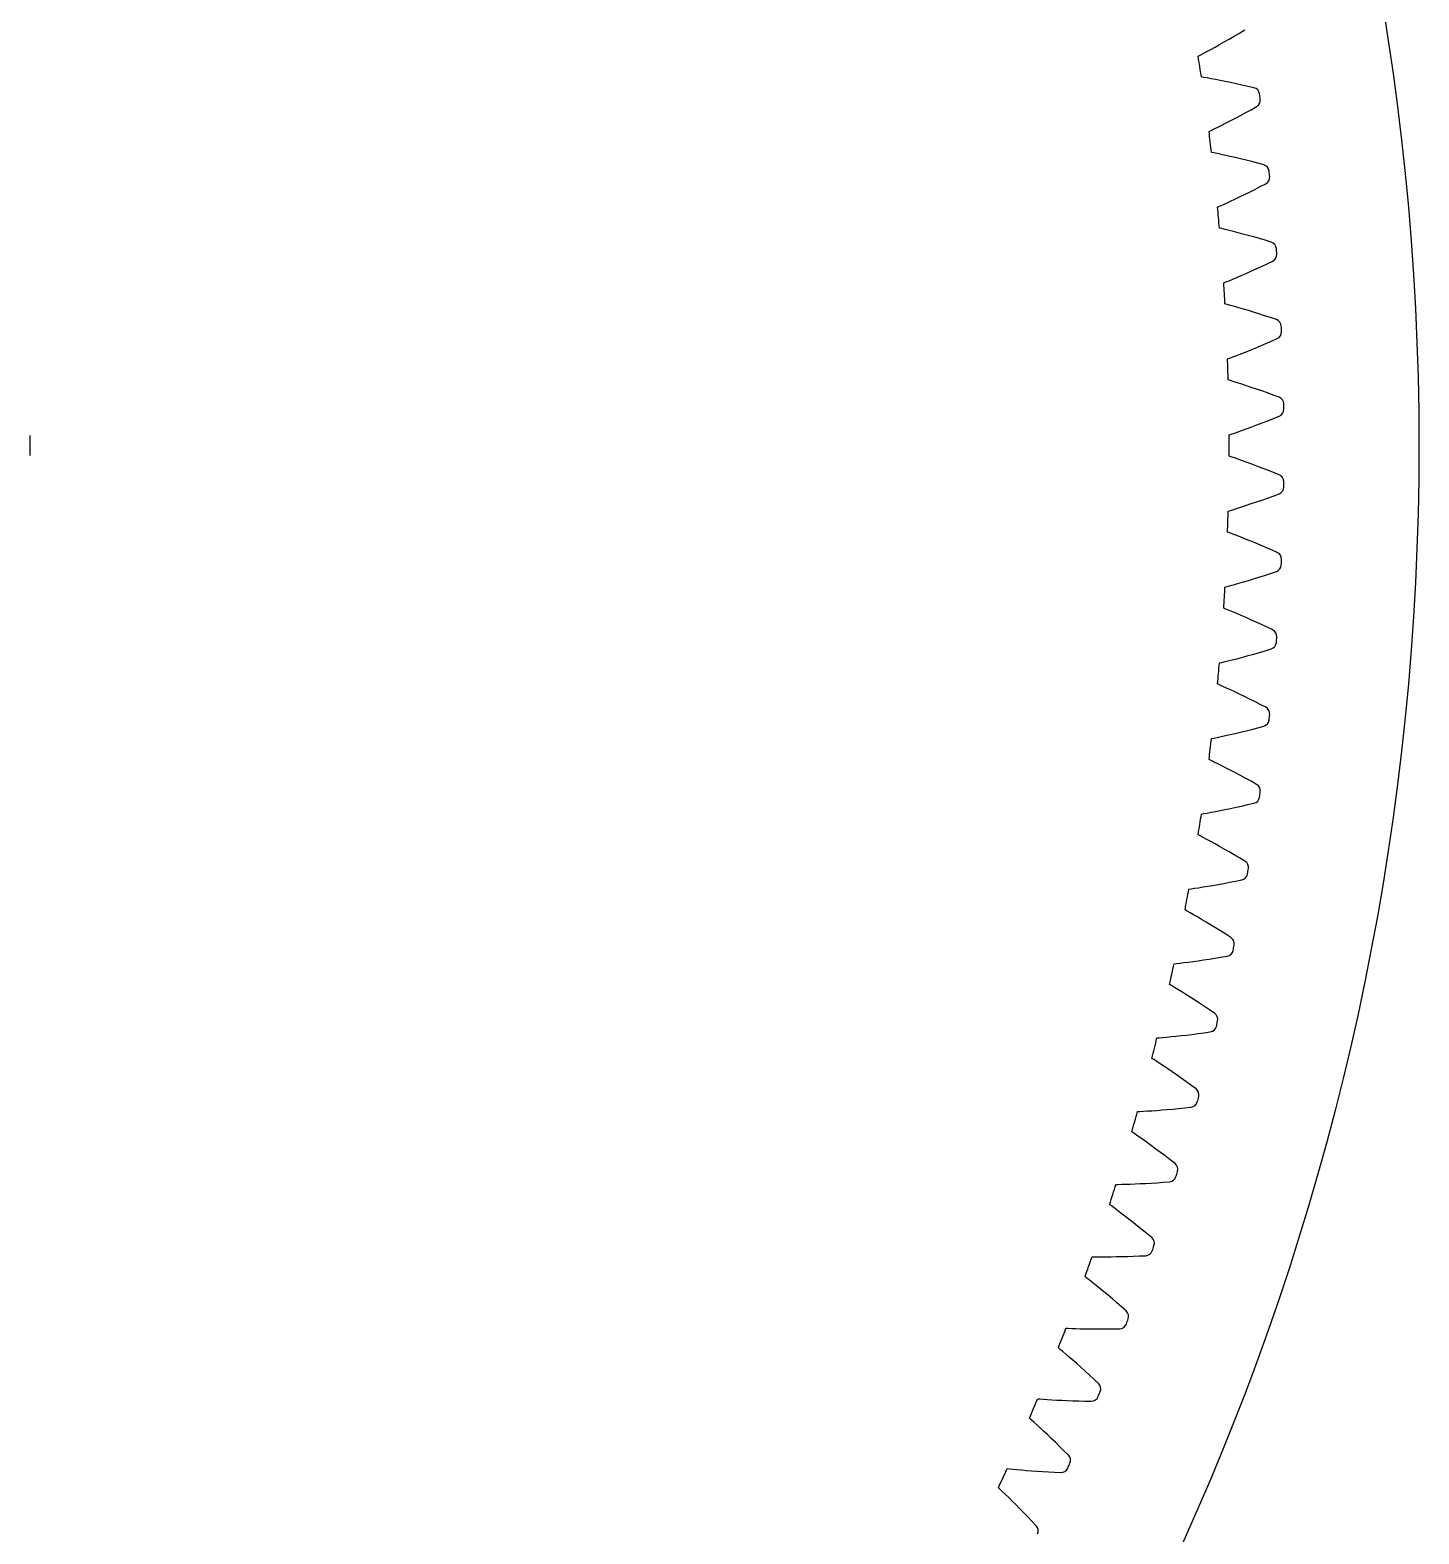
# Model space of a CAD drawing. Header units: millimetres. Extents: x -109 to 109, y -109 to 109.
# Drawn here: x 52 to 108.8, y -44.5 to 17 of the extents above; entities that cross this region are included whole.
import ezdxf

# ---------------------------------------------------------------- set-up
doc = ezdxf.new("R2010")
doc.units = ezdxf.units.MM

msp = doc.modelspace()

# ---------------------------------------------------------------- linework, layer by layer
at = {"layer": 'fixed_ring'}
for p, q in [((100.804365, 16.497593), (101.005575, 16.612381)), ((101.005575, 16.612381), (101.214153, 16.733198)), ((101.214153, 16.733198), (101.42945, 16.859844)), ((101.42945, 16.859844), (101.651024, 16.991595)), ((99.822998, 15.962913), (99.947666, 16.028486)), ((99.947666, 16.028486), (100.093204, 16.10591)), ((100.093204, 16.10591), (100.254118, 16.192604)), ((100.254118, 16.192604), (100.427458, 16.287262)), ((100.427458, 16.287262), (100.611322, 16.389099)), ((100.611322, 16.389099), (100.804365, 16.497593)), ((99.737673, 15.918434), (99.822998, 15.962913)), ((99.964727, 15.049879), (99.869934, 15.066398)), ((100.103407, 15.025185), (99.964727, 15.049879)), ((100.265567, 14.995524), (100.103407, 15.025185)), ((100.445191, 14.961692), (100.265567, 14.995524)), ((100.639069, 14.924036), (100.445191, 14.961692)), ((100.845153, 14.882731), (100.639069, 14.924036)), ((101.062003, 14.837864), (100.845153, 14.882731)), ((101.288542, 14.789474), (101.062003, 14.837864)), ((101.523931, 14.737574), (101.288542, 14.789474)), ((101.76749, 14.682155), (101.523931, 14.737574)), ((102.018577, 14.623775), (101.76749, 14.682155)), ((101.469249, 13.49403), (101.681448, 13.608366)), ((101.681448, 13.608366), (101.900544, 13.728322)), ((101.900544, 13.728322), (102.12607, 13.853187)), ((100.267233, 12.881287), (100.393861, 12.94299)), ((100.393861, 12.94299), (100.541714, 13.015895)), ((100.541714, 13.015895), (100.705222, 13.097593)), ((100.705222, 13.097593), (100.881394, 13.186868)), ((100.881394, 13.186868), (101.068307, 13.282994)), ((101.068307, 13.282994), (101.2646, 13.385492)), ((101.2646, 13.385492), (101.469249, 13.49403)), ((100.180579, 12.839456), (100.267233, 12.881287)), ((100.380778, 11.964321), (100.286538, 11.983752)), ((100.518632, 11.935368), (100.380778, 11.964321)), ((100.679801, 11.900728), (100.518632, 11.935368)), ((100.858298, 11.86138), (100.679801, 11.900728)), ((101.050925, 11.817772), (100.858298, 11.86138)), ((101.255639, 11.77014), (101.050925, 11.817772)), ((101.471004, 11.718616), (101.255639, 11.77014)), ((101.695946, 11.663273), (101.471004, 11.718616)), ((101.929624, 11.604149), (101.695946, 11.663273)), ((102.171362, 11.541256), (101.929624, 11.604149)), ((102.420532, 11.475171), (102.171362, 11.541256)), ((101.836674, 10.362878), (102.052293, 10.470626)), ((102.052293, 10.470626), (102.274979, 10.583778)), ((102.274979, 10.583778), (102.504243, 10.701638)), ((100.616358, 9.787442), (100.744826, 9.845216)), ((100.744826, 9.845216), (100.894854, 9.913534)), ((100.894854, 9.913534), (101.060801, 9.990158)), ((101.060801, 9.990158), (101.239638, 10.073965)), ((101.239638, 10.073965), (101.429423, 10.16429)), ((101.429423, 10.16429), (101.628779, 10.260694)), ((101.628779, 10.260694), (101.836674, 10.362878)), ((100.528457, 9.7483), (100.616358, 9.787442)), ((100.701611, 8.867415), (100.608014, 8.889739)), ((100.838508, 8.834231), (100.701611, 8.867415)), ((100.998535, 8.794643), (100.838508, 8.834231)), ((101.175735, 8.749817), (100.998535, 8.794643)), ((101.366927, 8.700298), (101.175735, 8.749817)), ((101.570077, 8.646384), (101.366927, 8.700298)), ((101.783754, 8.588253), (101.570077, 8.646384)), ((102.006885, 8.526009), (101.783754, 8.588253)), ((102.238632, 8.459716), (102.006885, 8.526009)), ((102.478317, 8.389409), (102.238632, 8.459716)), ((102.725334, 8.315683), (102.478317, 8.389409)), ((102.326336, 7.322953), (102.5524, 7.429194)), ((102.5524, 7.429194), (102.785185, 7.539938)), ((101.000229, 6.738104), (101.152289, 6.80177)), ((101.152289, 6.80177), (101.320517, 6.873246)), ((101.320517, 6.873246), (101.501851, 6.951507)), ((101.501851, 6.951507), (101.694327, 7.035944)), ((101.694327, 7.035944), (101.896557, 7.126164)), ((101.896557, 7.126164), (102.1075, 7.221897)), ((102.1075, 7.221897), (102.326336, 7.322953)), ((100.780978, 6.647897), (100.870043, 6.684313)), ((100.870043, 6.684313), (101.000229, 6.738104)), ((100.926923, 5.762097), (100.834058, 5.787293)), ((101.062733, 5.724713), (100.926923, 5.762097)), ((101.221464, 5.680216), (101.062733, 5.724713)), ((101.397201, 5.629955), (101.221464, 5.680216)), ((101.586777, 5.574571), (101.397201, 5.629955)), ((101.788171, 5.514427), (101.586777, 5.574571)), ((101.999956, 5.449743), (101.788171, 5.514427)), ((102.221064, 5.380657), (101.999956, 5.449743)), ((102.450659, 5.307259), (102.221064, 5.380657)), ((102.688066, 5.229604), (102.450659, 5.307259)), ((102.932696, 5.148306), (102.688066, 5.229604)), ((102.732544, 4.267564), (102.968629, 4.371087)), ((101.313776, 3.683553), (101.484125, 3.749815)), ((101.484125, 3.749815), (101.667782, 3.822455)), ((101.667782, 3.822455), (101.862767, 3.900924)), ((101.862767, 3.900924), (102.067681, 3.984873)), ((102.067681, 3.984873), (102.281471, 4.074065)), ((102.281471, 4.074065), (102.503315, 4.168335)), ((102.503315, 4.168335), (102.732544, 4.267564)), ((100.937902, 3.541188), (101.028046, 3.574844)), ((101.028046, 3.574844), (101.159827, 3.6246)), ((101.159827, 3.6246), (101.313776, 3.683553)), ((101.0565, 2.651314), (100.964454, 2.679357)), ((101.191094, 2.609765), (101.0565, 2.651314)), ((101.34838, 2.560401), (101.191094, 2.609765)), ((101.522485, 2.504752), (101.34838, 2.560401)), ((101.710266, 2.443556), (101.522485, 2.504752)), ((101.909712, 2.377239), (101.710266, 2.443556)), ((102.119404, 2.306064), (101.909712, 2.377239)), ((102.33828, 2.230202), (102.119404, 2.306064)), ((102.565506, 2.149768), (102.33828, 2.230202)), ((102.800409, 2.064839), (102.565506, 2.149768)), ((103.042419, 1.976046), (102.800409, 2.064839)), ((101.37916, 0.561842), (101.551469, 0.622827)), ((101.551469, 0.622827), (101.737276, 0.689776)), ((101.737276, 0.689776), (101.934585, 0.762204)), ((101.934585, 0.762204), (102.141986, 0.839803)), ((102.141986, 0.839803), (102.358422, 0.922369)), ((102.358422, 0.922369), (102.583064, 1.009762)), ((102.583064, 1.009762), (102.81524, 1.101885)), ((102.81524, 1.101885), (103.054401, 1.198089)), ((100.99908, 0.43112), (101.090218, 0.461984)), ((101.090218, 0.461984), (101.223469, 0.507658)), ((101.223469, 0.507658), (101.37916, 0.561842)), ((101.090218, -0.461984), (100.99908, -0.43112)), ((101.223469, -0.507658), (101.090218, -0.461984)), ((101.37916, -0.561842), (101.223469, -0.507658)), ((101.551469, -0.622827), (101.37916, -0.561842)), ((101.737276, -0.689776), (101.551469, -0.622827)), ((101.934585, -0.762204), (101.737276, -0.689776)), ((102.141986, -0.839803), (101.934585, -0.762204)), ((102.358422, -0.922369), (102.141986, -0.839803)), ((102.583064, -1.009762), (102.358422, -0.922369)), ((102.81524, -1.101885), (102.583064, -1.009762)), ((103.054401, -1.198089), (102.81524, -1.101885)), ((101.522485, -2.504752), (101.710266, -2.443556)), ((101.710266, -2.443556), (101.909712, -2.377239)), ((101.909712, -2.377239), (102.119404, -2.306064)), ((102.119404, -2.306064), (102.33828, -2.230202)), ((102.33828, -2.230202), (102.565506, -2.149768)), ((102.565506, -2.149768), (102.800409, -2.064839)), ((102.800409, -2.064839), (103.042419, -1.976046)), ((100.964454, -2.679357), (101.0565, -2.651314)), ((101.0565, -2.651314), (101.191094, -2.609765)), ((101.191094, -2.609765), (101.34838, -2.560401)), ((101.34838, -2.560401), (101.522485, -2.504752)), ((101.028046, -3.574844), (100.937902, -3.541188)), ((101.159827, -3.6246), (101.028046, -3.574844)), ((101.313776, -3.683553), (101.159827, -3.6246)), ((101.484125, -3.749815), (101.313776, -3.683553)), ((101.667782, -3.822455), (101.484125, -3.749815)), ((101.862767, -3.900924), (101.667782, -3.822455)), ((102.067681, -3.984873), (101.862767, -3.900924)), ((102.281471, -4.074065), (102.067681, -3.984873)), ((102.503315, -4.168335), (102.281471, -4.074065)), ((102.732544, -4.267564), (102.503315, -4.168335)), ((102.968629, -4.371087), (102.732544, -4.267564)), ((101.586777, -5.574571), (101.788171, -5.514427)), ((101.788171, -5.514427), (101.999956, -5.449743)), ((101.999956, -5.449743), (102.221064, -5.380657)), ((102.221064, -5.380657), (102.450659, -5.307259)), ((102.450659, -5.307259), (102.688066, -5.229604)), ((102.688066, -5.229604), (102.932696, -5.148306)), ((100.834058, -5.787293), (100.926923, -5.762097)), ((100.926923, -5.762097), (101.062733, -5.724713)), ((101.062733, -5.724713), (101.221464, -5.680216)), ((101.221464, -5.680216), (101.397201, -5.629955)), ((101.397201, -5.629955), (101.586777, -5.574571)), ((100.870043, -6.684313), (100.780978, -6.647897)), ((101.000229, -6.738104), (100.870043, -6.684313)), ((101.152289, -6.80177), (101.000229, -6.738104)), ((101.320517, -6.873246), (101.152289, -6.80177)), ((101.501851, -6.951507), (101.320517, -6.873246)), ((101.694327, -7.035944), (101.501851, -6.951507)), ((101.896557, -7.126164), (101.694327, -7.035944)), ((102.1075, -7.221897), (101.896557, -7.126164)), ((102.326336, -7.322953), (102.1075, -7.221897)), ((102.5524, -7.429194), (102.326336, -7.322953)), ((102.785185, -7.539938), (102.5524, -7.429194)), ((101.570077, -8.646384), (101.783754, -8.588253)), ((101.783754, -8.588253), (102.006885, -8.526009)), ((102.006885, -8.526009), (102.238632, -8.459716)), ((102.238632, -8.459716), (102.478317, -8.389409)), ((102.478317, -8.389409), (102.725334, -8.315683)), ((100.608014, -8.889739), (100.701611, -8.867415)), ((100.701611, -8.867415), (100.838508, -8.834231)), ((100.838508, -8.834231), (100.998535, -8.794643)), ((100.998535, -8.794643), (101.175735, -8.749817)), ((101.175735, -8.749817), (101.366927, -8.700298)), ((101.366927, -8.700298), (101.570077, -8.646384)), ((100.616358, -9.787442), (100.528457, -9.7483)), ((100.744826, -9.845216), (100.616358, -9.787442)), ((100.894854, -9.913534), (100.744826, -9.845216)), ((101.060801, -9.990158), (100.894854, -9.913534)), ((101.239638, -10.073965), (101.060801, -9.990158)), ((101.429423, -10.16429), (101.239638, -10.073965)), ((101.628779, -10.260694), (101.429423, -10.16429)), ((101.836674, -10.362878), (101.628779, -10.260694)), ((102.052293, -10.470626), (101.836674, -10.362878)), ((102.274979, -10.583778), (102.052293, -10.470626)), ((102.504243, -10.701638), (102.274979, -10.583778)), ((101.471004, -11.718616), (101.695946, -11.663273)), ((101.695946, -11.663273), (101.929624, -11.604149)), ((101.929624, -11.604149), (102.171362, -11.541256)), ((102.171362, -11.541256), (102.420532, -11.475171)), ((100.286538, -11.983752), (100.380778, -11.964321)), ((100.380778, -11.964321), (100.518632, -11.935368)), ((100.518632, -11.935368), (100.679801, -11.900728)), ((100.679801, -11.900728), (100.858298, -11.86138)), ((100.858298, -11.86138), (101.050925, -11.817772)), ((101.050925, -11.817772), (101.255639, -11.77014)), ((101.255639, -11.77014), (101.471004, -11.718616)), ((100.267233, -12.881287), (100.180579, -12.839456)), ((100.393861, -12.94299), (100.267233, -12.881287)), ((100.541714, -13.015895), (100.393861, -12.94299)), ((100.705222, -13.097593), (100.541714, -13.015895)), ((100.881394, -13.186868), (100.705222, -13.097593)), ((101.068307, -13.282994), (100.881394, -13.186868)), ((101.2646, -13.385492), (101.068307, -13.282994)), ((101.469249, -13.49403), (101.2646, -13.385492)), ((101.681448, -13.608366), (101.469249, -13.49403)), ((101.900544, -13.728322), (101.681448, -13.608366)), ((102.12607, -13.853187), (101.900544, -13.728322)), ((101.288542, -14.789474), (101.523931, -14.737574)), ((101.523931, -14.737574), (101.76749, -14.682155)), ((101.76749, -14.682155), (102.018577, -14.623775)), ((99.869934, -15.066398), (99.964727, -15.049879)), ((99.964727, -15.049879), (100.103407, -15.025185)), ((100.103407, -15.025185), (100.265567, -14.995524)), ((100.265567, -14.995524), (100.445191, -14.961692)), ((100.445191, -14.961692), (100.639069, -14.924036)), ((100.639069, -14.924036), (100.845153, -14.882731)), ((100.845153, -14.882731), (101.062003, -14.837864)), ((101.062003, -14.837864), (101.288542, -14.789474)), ((99.822998, -15.962913), (99.737673, -15.918434)), ((99.947666, -16.028486), (99.822998, -15.962913)), ((100.093204, -16.10591), (99.947666, -16.028486)), ((100.254118, -16.192604), (100.093204, -16.10591)), ((100.427458, -16.287262), (100.254118, -16.192604)), ((100.611322, -16.389099), (100.427458, -16.287262)), ((100.804365, -16.497593), (100.611322, -16.389099)), ((101.005575, -16.612381), (100.804365, -16.497593)), ((101.214153, -16.733198), (101.005575, -16.612381)), ((101.42945, -16.859844), (101.214153, -16.733198)), ((101.651024, -16.991595), (101.42945, -16.859844)), ((101.021935, -17.857019), (101.267086, -17.809128)), ((101.267086, -17.809128), (101.519852, -17.758508)), ((99.358597, -18.134753), (99.453854, -18.121161)), ((99.453854, -18.121161), (99.593229, -18.100749)), ((99.593229, -18.100749), (99.756225, -18.076096)), ((99.756225, -18.076096), (99.936806, -18.047811)), ((99.936806, -18.047811), (100.131752, -18.016144)), ((100.131752, -18.016144), (100.33901, -17.981205)), ((100.33901, -17.981205), (100.557138, -17.943037)), ((100.557138, -17.943037), (100.78506, -17.901647)), ((100.78506, -17.901647), (101.021935, -17.857019)), ((99.284075, -19.029397), (99.200161, -18.982311)), ((99.406665, -19.098778), (99.284075, -19.029397)), ((99.549749, -19.180648), (99.406665, -19.098778)), ((99.707918, -19.272256), (99.549749, -19.180648)), ((99.87826, -19.372207), (99.707918, -19.272256)), ((100.0589, -19.479657), (99.87826, -19.372207)), ((100.248511, -19.594045), (100.0589, -19.479657)), ((100.446091, -19.714975), (100.248511, -19.594045)), ((100.650849, -19.842158), (100.446091, -19.714975)), ((100.862144, -19.975374), (100.650849, -19.842158)), ((101.079555, -20.113885), (100.862144, -19.975374)), ((100.670624, -20.919207), (100.924829, -20.876395)), ((98.753012, -21.185906), (98.848643, -21.175253)), ((98.848643, -21.175253), (98.98858, -21.159144)), ((98.98858, -21.159144), (99.152258, -21.139522)), ((99.152258, -21.139522), (99.333625, -21.116811)), ((99.333625, -21.116811), (99.529453, -21.091162)), ((99.529453, -21.091162), (99.737689, -21.062622)), ((99.737689, -21.062622), (99.956889, -21.03119)), ((99.956889, -21.03119), (100.185978, -20.996838)), ((100.185978, -20.996838), (100.424115, -20.959527)), ((100.424115, -20.959527), (100.670624, -20.919207)), ((98.650975, -22.077831), (98.56855, -22.028183)), ((98.77137, -22.150954), (98.650975, -22.077831)), ((98.911865, -22.237191), (98.77137, -22.150954)), ((99.067138, -22.333626), (98.911865, -22.237191)), ((99.234321, -22.438776), (99.067138, -22.333626)), ((99.411567, -22.551738), (99.234321, -22.438776)), ((99.597566, -22.67191), (99.411567, -22.551738)), ((99.791327, -22.798868), (99.597566, -22.67191)), ((99.992072, -22.932296), (99.791327, -22.798868)), ((100.199165, -23.071956), (99.992072, -22.932296)), ((100.412207, -23.217096), (100.199165, -23.071956)), ((99.97867, -24.009443), (100.234072, -23.97448)), ((98.053754, -24.216963), (98.149668, -24.20926)), ((98.149668, -24.20926), (98.290034, -24.197467)), ((98.290034, -24.197467), (98.45424, -24.182895)), ((98.45424, -24.182895), (98.636219, -24.165781)), ((98.636219, -24.165781), (98.832745, -24.146174)), ((98.832745, -24.146174), (99.04176, -24.124061)), ((99.04176, -24.124061), (99.261825, -24.099393)), ((99.261825, -24.099393), (99.491863, -24.072113)), ((99.491863, -24.072113), (99.731036, -24.042152)), ((99.731036, -24.042152), (99.97867, -24.009443)), ((97.924299, -25.105322), (97.843442, -25.05316)), ((98.042385, -25.182118), (97.924299, -25.105322)), ((98.180158, -25.272641), (98.042385, -25.182118)), ((98.332387, -25.373812), (98.180158, -25.272641)), ((98.496253, -25.48406), (98.332387, -25.373812)), ((98.669936, -25.602427), (98.496253, -25.48406)), ((98.852146, -25.72827), (98.669936, -25.602427)), ((99.041906, -25.861134), (98.852146, -25.72827)), ((99.238446, -26.000681), (99.041906, -25.861134)), ((99.44114, -26.146652), (99.238446, -26.000681)), ((99.649612, -26.298285), (99.44114, -26.146652)), ((97.261487, -27.225048), (97.357592, -27.220303)), ((97.357592, -27.220303), (97.498255, -27.212838)), ((97.498255, -27.212838), (97.662831, -27.20333)), ((97.662831, -27.20333), (97.845251, -27.191827)), ((97.845251, -27.191827), (98.042287, -27.178283)), ((98.042287, -27.178283), (98.251885, -27.162616)), ((98.251885, -27.162616), (98.472605, -27.144737)), ((98.472605, -27.144737), (98.703374, -27.124553)), ((98.703374, -27.124553), (98.943356, -27.101973)), ((98.943356, -27.101973), (99.191879, -27.076905)), ((99.191879, -27.076905), (99.448238, -27.049823)), ((97.104736, -28.109), (97.025523, -28.054372)), ((97.2204, -28.189396), (97.104736, -28.109)), ((97.35532, -28.284118), (97.2204, -28.189396)), ((97.504362, -28.38993), (97.35532, -28.284118)), ((97.664755, -28.505172), (97.504362, -28.38993)), ((97.834711, -28.628831), (97.664755, -28.505172)), ((98.012959, -28.760226), (97.834711, -28.628831)), ((98.198537, -28.89887), (98.012959, -28.760226)), ((98.390687, -29.044403), (98.198537, -28.89887)), ((98.588789, -29.196547), (98.390687, -29.044403)), ((98.792493, -29.354528), (98.588789, -29.196547)), ((98.061822, -30.136085), (98.311, -30.118683)), ((98.311, -30.118683), (98.56807, -30.099508)), ((96.37696, -30.207309), (96.473166, -30.205526)), ((96.473166, -30.205526), (96.613993, -30.202396)), ((96.613993, -30.202396), (96.778783, -30.19796)), ((96.778783, -30.19796), (96.961471, -30.192081)), ((96.961471, -30.192081), (97.158831, -30.18461)), ((97.158831, -30.18461), (97.368812, -30.175406)), ((97.368812, -30.175406), (97.589977, -30.164332)), ((97.589977, -30.164332), (97.821258, -30.151265)), ((97.821258, -30.151265), (98.061822, -30.136085)), ((96.193063, -31.086014), (96.11557, -31.028973)), ((96.306197, -31.169934), (96.193063, -31.086014)), ((96.438135, -31.268766), (96.306197, -31.169934)), ((96.583848, -31.379117), (96.438135, -31.268766)), ((96.740616, -31.499244), (96.583848, -31.379117)), ((96.906683, -31.628078), (96.740616, -31.499244)), ((97.0808, -31.7649), (96.906683, -31.628078)), ((97.262021, -31.909194), (97.0808, -31.7649)), ((97.449598, -32.060575), (97.262021, -31.909194)), ((97.642921, -32.218747), (97.449598, -32.060575)), ((97.841663, -32.382926), (97.642921, -32.218747)), ((95.401015, -33.160916), (95.49723, -33.162097)), ((95.49723, -33.162097), (95.638086, -33.163305)), ((95.638086, -33.163305), (95.802935, -33.163946)), ((95.802935, -33.163946), (95.985718, -33.163696)), ((95.985718, -33.163696), (96.183214, -33.162306)), ((96.183214, -33.162306), (96.393378, -33.159572)), ((96.393378, -33.159572), (96.61478, -33.155315)), ((96.61478, -33.155315), (96.846354, -33.149376)), ((96.846354, -33.149376), (97.087271, -33.141612)), ((97.087271, -33.141612), (97.336866, -33.131891)), ((97.336866, -33.131891), (97.594405, -33.120642)), ((95.190145, -34.033542), (95.114445, -33.974142)), ((95.300641, -34.120906), (95.190145, -34.033542)), ((95.429473, -34.223754), (95.300641, -34.120906)), ((95.571718, -34.33854), (95.429473, -34.223754)), ((95.724713, -34.463438), (95.571718, -34.33854)), ((95.886734, -34.597325), (95.724713, -34.463438)), ((96.056555, -34.739444), (95.886734, -34.597325)), ((96.233246, -34.88925), (96.056555, -34.739444)), ((96.416072, -35.046335), (96.233246, -34.88925)), ((96.604433, -35.210386), (96.416072, -35.046335)), ((96.798024, -35.380607), (96.604433, -35.210386)), ((94.334576, -36.083069), (94.430709, -36.087211)), ((94.430709, -36.087211), (94.571461, -36.092757)), ((94.571461, -36.092757), (94.736212, -36.098474)), ((94.736212, -36.098474), (94.918916, -36.103853)), ((94.918916, -36.103853), (95.116361, -36.108546)), ((95.116361, -36.108546), (95.32651, -36.112285)), ((95.32651, -36.112285), (95.547938, -36.114848)), ((95.547938, -36.114848), (95.779584, -36.116043)), ((95.779584, -36.116043), (96.020626, -36.115702)), ((96.020626, -36.115702), (96.270403, -36.113672)), ((96.270403, -36.113672), (96.528166, -36.110359)), ((94.096933, -36.948786), (94.023099, -36.887083)), ((94.204686, -37.039512), (94.096933, -36.948786)), ((94.33029, -37.146279), (94.204686, -37.039512)), ((94.468933, -37.265391), (94.33029, -37.146279)), ((94.618009, -37.39494), (94.468933, -37.265391)), ((94.77583, -37.533754), (94.618009, -37.39494)), ((94.941194, -37.681035), (94.77583, -37.533754)), ((95.113188, -37.836211), (94.941194, -37.681035)), ((95.29109, -37.998852), (95.113188, -37.836211)), ((95.474309, -38.168626), (95.29109, -37.998852)), ((95.662567, -38.344728), (95.474309, -38.168626)), ((93.178654, -38.970994), (93.274614, -38.978095)), ((93.274614, -38.978095), (93.415129, -38.987973)), ((93.415129, -38.987973), (93.579626, -38.998761)), ((93.579626, -38.998761), (93.762077, -39.009763)), ((93.762077, -39.009763), (93.959284, -39.020534)), ((93.959284, -39.020534), (94.169218, -39.030743)), ((94.169218, -39.030743), (94.390462, -39.040124)), ((94.390462, -39.040124), (94.621962, -39.048452)), ((94.621962, -39.048452), (94.862901, -39.055533)), ((94.862901, -39.055533), (95.112621, -39.061196)), ((95.112621, -39.061196), (95.370364, -39.065823)), ((92.914464, -39.828983), (92.842566, -39.765035)), ((93.019373, -39.922983), (92.914464, -39.828983)), ((93.14163, -40.033568), (93.019373, -39.922983)), ((93.276539, -40.156893), (93.14163, -40.033568)), ((93.421554, -40.290972), (93.276539, -40.156893)), ((93.575025, -40.434579), (93.421554, -40.290972)), ((93.735775, -40.586883), (93.575025, -40.434579)), ((93.902909, -40.747282), (93.735775, -40.586883)), ((94.075718, -40.915325), (93.902909, -40.747282)), ((94.253623, -41.09066), (94.075718, -40.915325)), ((94.436368, -41.272476), (94.253623, -41.09066)), ((91.934348, -41.821953), (92.030043, -41.832006)), ((92.030043, -41.832006), (92.170187, -41.846206)), ((92.170187, -41.846206), (92.334274, -41.862055)), ((92.334274, -41.862055), (92.5163, -41.87867)), ((92.5163, -41.87867), (92.713081, -41.895509)), ((92.713081, -41.895509), (92.922602, -41.912178)), ((92.922602, -41.912178), (93.143452, -41.928368)), ((93.143452, -41.928368), (93.374586, -41.943821)), ((93.374586, -41.943821), (93.615191, -41.958319)), ((93.615191, -41.958319), (93.864619, -41.971669)), ((93.864619, -41.971669), (94.122098, -41.984231)), ((91.643861, -42.671399), (91.573966, -42.605268)), ((91.745825, -42.768586), (91.643861, -42.671399)), ((91.864618, -42.882883), (91.745825, -42.768586)), ((91.995666, -43.010304), (91.864618, -42.882883)), ((92.136483, -43.148785), (91.995666, -43.010304)), ((92.285459, -43.29705), (92.136483, -43.148785)), ((92.441443, -43.454232), (92.285459, -43.29705)), ((92.603558, -43.619702), (92.441443, -43.454232)), ((92.77111, -43.792987), (92.603558, -43.619702)), ((92.943531, -43.973717), (92.77111, -43.792987)), ((93.120591, -44.161075), (92.943531, -43.973717))]:
    msp.add_line(p, q, dxfattribs=at)
for centre, radius, start, end in [((0, 0), 101, 8.578961, 9.068098), ((101.947472, 14.332324), 0.3, 8.002503, 76.289369), ((101.977919, 14.114053), 0.3, 299.592984, 7.87985), ((0, 0), 103.25, 7.87985, 8.002503), ((0, 0), 101, 6.814255, 7.303392), ((102.340485, 11.186048), 0.3, 6.237797, 74.524663), ((0, 0), 103.25, 6.115144, 6.237797), ((102.364196, 10.966943), 0.3, 297.828278, 6.115144), ((0, 0), 101, 5.049549, 5.538686), ((102.636422, 8.029161), 0.3, 4.473091, 72.759957), ((0, 0), 103.25, 4.350439, 4.473091), ((102.653374, 7.809431), 0.3, 296.063572, 4.350439), ((0, 0), 101, 3.284843, 3.77398), ((102.835002, 4.864659), 0.3, 2.708385, 70.995251), ((102.84518, 4.64451), 0.3, 294.298867, 2.585733), ((0, 0), 103.25, 2.585733, 2.708385), ((0, 0), 101, 1.520137, 2.009274), ((102.936037, 1.695542), 0.3, 0.943679, 69.230545), ((102.93943, 1.475184), 0.3, 292.534161, 0.821027), ((0, 0), 103.25, 0.821027, 0.943679), ((0, 0), 101, 359.755431, 0.244569), ((102.93943, -1.475184), 0.3, 359.178973, 67.465839), ((102.936037, -1.695542), 0.3, 290.769455, 359.056321), ((0, 0), 103.25, 359.056321, 359.178973), ((0, 0), 101, 357.990726, 358.479863), ((102.835002, -4.864659), 0.3, 289.004749, 357.291615), ((102.84518, -4.64451), 0.3, 357.414267, 65.701133), ((0, 0), 103.25, 357.291615, 357.414267), ((0, 0), 101, 356.22602, 356.715157), ((102.653374, -7.809431), 0.3, 355.649561, 63.936428), ((0, 0), 103.25, 355.526909, 355.649561), ((102.636422, -8.029161), 0.3, 287.240043, 355.526909), ((0, 0), 101, 354.461314, 354.950451), ((102.364196, -10.966943), 0.3, 353.884856, 62.171722), ((0, 0), 103.25, 353.762203, 353.884856), ((102.340485, -11.186048), 0.3, 285.475337, 353.762203), ((0, 0), 101, 352.696608, 353.185745), ((101.977919, -14.114053), 0.3, 352.12015, 60.407016), ((101.947472, -14.332324), 0.3, 283.710631, 351.997497), ((0, 0), 103.25, 351.997497, 352.12015), ((0, 0), 101, 350.931902, 351.421039), ((101.49491, -17.247775), 0.3, 350.355444, 58.64231), ((101.457755, -17.465005), 0.3, 281.945925, 350.232791), ((0, 0), 103.25, 350.232791, 350.355444), ((0, 0), 101, 349.167196, 349.656333), ((100.915627, -20.365137), 0.3, 348.590738, 56.877604), ((100.8718, -20.581119), 0.3, 280.181219, 348.468086), ((0, 0), 103.25, 348.468086, 348.590738), ((0, 0), 101, 347.40249, 347.891627), ((100.240619, -23.463181), 0.3, 346.826032, 55.112898), ((100.190162, -23.677711), 0.3, 278.416514, 346.70338), ((0, 0), 103.25, 346.70338, 346.826032), ((0, 0), 101, 345.637784, 346.126921), ((99.470527, -26.538968), 0.3, 345.061326, 53.348192), ((99.413487, -26.751843), 0.3, 276.651808, 344.938674), ((0, 0), 103.25, 344.938674, 345.061326), ((0, 0), 101, 343.873079, 344.362216), ((98.606081, -29.589582), 0.3, 343.29662, 51.583486), ((98.542513, -29.800599), 0.3, 274.887102, 343.173968), ((0, 0), 103.25, 343.173968, 343.29662), ((0, 0), 101, 342.108373, 342.59751), ((97.648101, -32.612128), 0.3, 341.531914, 49.818781), ((0, 0), 101, 340.343667, 340.832804), ((97.578065, -32.821088), 0.3, 273.122396, 341.409262), ((0, 0), 103.25, 341.409262, 341.531914), ((96.597496, -35.60374), 0.3, 339.767209, 48.054075), ((0, 0), 101, 338.578961, 339.068098), ((96.521058, -35.810443), 0.3, 271.35769, 339.644556), ((0, 0), 103.25, 339.644556, 339.767209), ((0, 0), 103.25, 337.87985, 338.002503), ((95.455262, -38.561579), 0.3, 338.002503, 46.289369), ((0, 0), 101, 336.814255, 337.303392), ((95.372495, -38.765831), 0.3, 269.592984, 337.87985), ((0, 0), 103.25, 336.115144, 336.237797), ((94.222484, -41.482841), 0.3, 336.237797, 44.524663), ((0, 0), 101, 335.049549, 335.538686), ((94.133466, -41.684446), 0.3, 267.828278, 336.115144), ((92.900329, -44.364753), 0.3, 334.473091, 42.759957)]:
    msp.add_arc(centre, radius, start, end, dxfattribs=at)
at = {"layer": 'outer'}
msp.add_circle((0, 0), 108.759662, dxfattribs=at)
at = {"layer": 'thin_ring_external'}
msp.add_arc((-25.5, 0), 77.5, 359.69724, 0.30276, dxfattribs=at)

doc.saveas('drawing.dxf')
